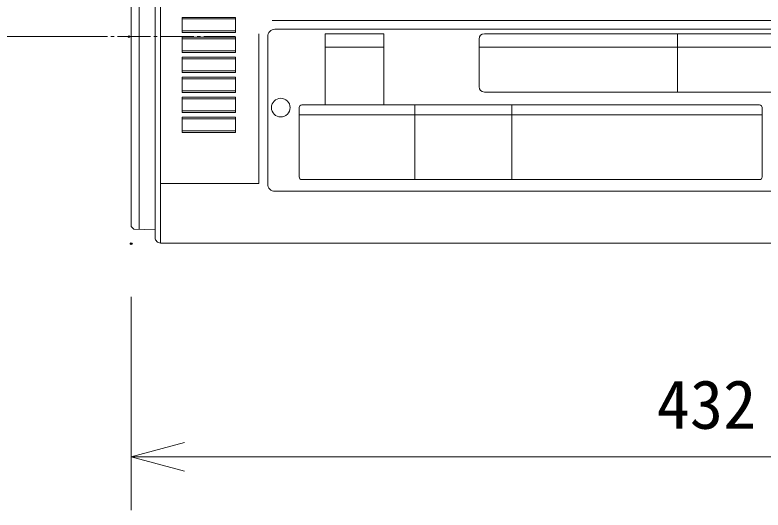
# Model space of a CAD drawing. Units: millimetres, scale not verified. Extents: x -63 to 62, y -57 to 57.
# Drawn here: x 10.48 to 38.57, y -4.92 to 13.67 of the extents above; entities that cross this region are included whole.
import ezdxf
from ezdxf.enums import TextEntityAlignment as Align

# ---------------------------------------------------------------- set-up
doc = ezdxf.new("R2010")
doc.units = ezdxf.units.MM
doc.header["$LTSCALE"] = 0.125
doc.header["$PDMODE"] = 32
doc.header["$PDSIZE"] = 0.0625
doc.linetypes.add('USER1', pattern=[13, 10, -1, 1, -1])
for name, color, linetype, lineweight in [('0-0_0', 7, 'Continuous', 18), ('0-4_GAIKEI', 7, 'Continuous', 18), ('0-5_SUNPO', 7, 'Continuous', 18), ('0-8_KIJUN', 7, 'USER1', 18)]:
    doc.layers.add(name, color=color, linetype=linetype, lineweight=lineweight)
doc.layers.add('0-1_DEFPOINTS', color=7, linetype='Continuous')
doc.styles.add('ＭＳ ゴシック', font='')
doc.styles.get('ＭＳ ゴシック').set_extended_font_data('MS Gothic')

# ---------------------------------------------------------------- blocks, each defined once
blk = doc.blocks.new('_OPEN30')
at = {"layer": '0-0_0'}
blk.add_line((0, 0), (-1, 0), dxfattribs=at)
blk.add_lwpolyline([(-1, 0.26795), (0, 0), (-1, -0.26795)], dxfattribs=at)
blk = doc.blocks.new('D12')
at = {"layer": '0-1_DEFPOINTS'}
for p in [(11.6012, 34.6277), (3.6012, 15.9775), (11.6012, 15.9775)]:
    blk.add_point(p, dxfattribs=at)
at = {"layer": '0-5_SUNPO'}
for p, q in [((9.6012, 34.6277), (1.6012, 34.6277)), ((3.6012, 32.6277), (3.6012, 17.9775)), ((9.6012, 15.9775), (1.6012, 15.9775))]:
    blk.add_line(p, q, dxfattribs=at)
at = {"layer": '0-5_SUNPO', "xscale": 2, "yscale": 2}
for p, rotation in [((3.6012, 34.6277), 90), ((3.6012, 15.9775), 270)]:
    blk.add_blockref('_OPEN30', p, dxfattribs=dict(at, rotation=rotation))
at = {"layer": '0-5_SUNPO', "style": 'ＭＳ ゴシック'}
blk.add_text('185.5', height=1.833, rotation=90, dxfattribs=at).set_placement((3.1012, 22.1776), align=Align.BOTTOM_LEFT)
blk = doc.blocks.new('D7')
at = {"layer": '0-1_DEFPOINTS'}
blk.add_point((11.6808, 8.2037), dxfattribs=at)
at = {"layer": '0-5_SUNPO'}
for p, q in [((11.6808, 6.2037), (11.6808, -1.7963)), ((13.6808, 0.2037), (52.8968, 0.2037))]:
    blk.add_line(p, q, dxfattribs=at)
at = {"layer": '0-5_SUNPO', "xscale": 2, "yscale": 2, "rotation": 180}
blk.add_blockref('_OPEN30', (11.6808, 0.2037), dxfattribs=at)
at = {"layer": '0-5_SUNPO', "style": 'ＭＳ ゴシック'}
blk.add_text('432', height=1.833, dxfattribs=at).set_placement((31.4138, 0.7037), align=Align.BOTTOM_LEFT)

msp = doc.modelspace()

# ---------------------------------------------------------------- linework, layer by layer
at = {"layer": '0-4_GAIKEI', "color": 1}
for p, q in [((15.9414, 5.1071), (15.9414, 20.6071)), ((15.1414, 20.0945), (15.1414, 5.6197)), ((20.1374, 13.4607), (46.0783, 13.4632)), ((19.6387, 7.3438), (19.6381, 12.9614)), ((20.2379, 13.131), (45.9779, 13.1334)), ((19.9679, 12.8609), (19.9684, 7.3209)), ((15.9414, 7.3471), (19.6387, 7.3471)), ((20.2385, 7.051), (45.9785, 7.0534))]:
    msp.add_line(p, q, dxfattribs=at)
at = {"layer": '0-4_GAIKEI'}
for p, q in [((14.8414, 19.9896), (14.8414, 5.7245)), ((16.7608, 13.5803), (18.7541, 13.5803)), ((16.7608, 13.009), (16.7608, 13.5803)), ((16.7608, 13.5197), (18.7541, 13.5197)), ((18.7541, 13.5803), (18.7541, 13.009)), ((18.7541, 13.07), (16.7608, 13.07)), ((18.7541, 13.009), (16.7608, 13.009)), ((24.3238, 12.9649), (22.1238, 12.9649)), ((22.1238, 12.9649), (22.1238, 10.2921)), ((24.3238, 12.9649), (24.3238, 10.2921)), ((42.319, 12.9649), (28.1032, 12.9649)), ((35.3519, 12.9649), (35.3519, 10.7767)), ((16.7608, 12.2596), (16.7608, 12.8309)), ((16.7608, 12.8309), (18.7541, 12.8309)), ((16.7608, 12.7703), (18.7541, 12.7703)), ((18.7541, 12.8309), (18.7541, 12.2596)), ((27.9032, 10.9767), (27.9032, 12.7649)), ((24.3238, 12.4647), (22.1238, 12.4647)), ((42.419, 12.4647), (27.9032, 12.4647)), ((18.7541, 12.3206), (16.7608, 12.3206)), ((18.7541, 12.2596), (16.7608, 12.2596)), ((16.7608, 12.0815), (18.7541, 12.0815)), ((16.7608, 11.5102), (16.7608, 12.0815)), ((18.7541, 12.0815), (18.7541, 11.5102)), ((16.7608, 12.0209), (18.7541, 12.0209)), ((18.7541, 11.5712), (16.7608, 11.5712)), ((18.7541, 11.5102), (16.7608, 11.5102)), ((16.7608, 11.3321), (18.7541, 11.3321)), ((16.7608, 10.7608), (16.7608, 11.3321)), ((16.7608, 11.2715), (18.7541, 11.2715)), ((18.7541, 11.3321), (18.7541, 10.7608)), ((18.7541, 10.8218), (16.7608, 10.8218)), ((18.7541, 10.7608), (16.7608, 10.7608)), ((42.319, 10.7767), (28.1032, 10.7767)), ((16.7608, 10.0114), (16.7608, 10.5827)), ((16.7608, 10.5827), (18.7541, 10.5827)), ((16.7608, 10.5221), (18.7541, 10.5221)), ((18.7541, 10.5827), (18.7541, 10.0114)), ((21.1489, 10.1921), (21.1489, 7.5881)), ((25.5836, 10.2921), (21.2489, 10.2921)), ((25.4971, 7.4881), (25.4971, 10.2921)), ((38.4342, 10.2903), (25.5836, 10.2903)), ((29.1371, 7.4864), (29.1371, 10.2903)), ((38.5342, 10.1903), (38.5342, 7.5864)), ((18.7541, 10.0724), (16.7608, 10.0724)), ((18.7541, 10.0114), (16.7608, 10.0114)), ((16.7608, 9.8333), (18.7541, 9.8333)), ((16.7608, 9.262), (16.7608, 9.8333)), ((18.7541, 9.8333), (18.7541, 9.262)), ((25.5836, 9.9213), (21.1489, 9.9213)), ((38.5342, 9.9196), (25.5836, 9.9196)), ((16.7608, 9.7727), (18.7541, 9.7727)), ((18.7541, 9.323), (16.7608, 9.323)), ((18.7541, 9.262), (16.7608, 9.262)), ((25.5836, 7.4881), (21.2489, 7.4881)), ((38.4342, 7.4864), (25.5836, 7.4864)), ((14.9409, 5.6233), (14.8414, 5.7245)), ((14.9409, 5.6233), (15.7414, 5.6088)), ((15.9414, 5.1071), (57.9075, 5.1071))]:
    msp.add_line(p, q, dxfattribs=at)
msp.add_lwpolyline([(15.7414, 20.4071), (15.7414, 18.3671), (15.7414, 7.3471), (15.7414, 5.3071)], dxfattribs=at)
msp.add_circle((20.4582, 10.191), 0.35, dxfattribs=at)
at = {"layer": '0-4_GAIKEI', "color": 1}
for centre, start, end in [((20.2379, 12.861), 90.00549, 180.00549), ((20.2384, 7.321), 180.00549, 270.00549)]:
    msp.add_arc(centre, 0.27, start, end, dxfattribs=at)
at = {"layer": '0-4_GAIKEI'}
for centre, radius, start, end in [((28.1032, 12.7649), 0.2, 90, 180), ((28.1032, 10.9767), 0.2, 180, 270), ((21.2489, 10.1921), 0.1, 90, 180), ((38.4342, 10.1903), 0.1, 0, 90), ((21.2489, 7.5881), 0.1, 180, 270), ((38.4342, 7.5864), 0.1, 270, 0), ((15.9414, 5.3071), 0.2, 180, 270.00004)]:
    msp.add_arc(centre, radius, start, end, dxfattribs=at)
at = {"layer": '0-8_KIJUN'}
msp.add_line((11.0724, 12.8571), (18.762, 12.8571), dxfattribs=at)

# ---------------------------------------------------------------- block references
at = {"layer": '0-5_SUNPO'}
for name in ['D12', 'D7']:
    msp.add_blockref(name, (3.1606, -3.1204), dxfattribs=at)

doc.saveas('drawing.dxf')
